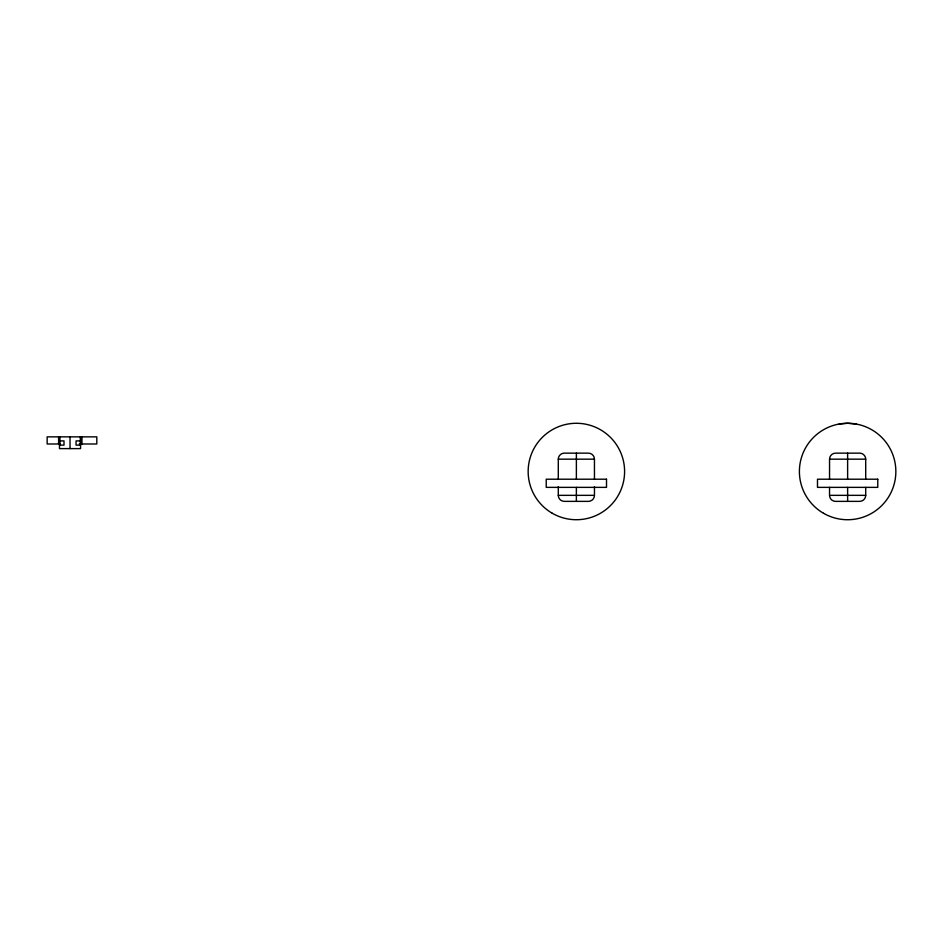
<?xml version="1.0" encoding="UTF-8"?>
<svg xmlns="http://www.w3.org/2000/svg" width="943" height="943" viewBox="0 0 943 943"><rect width="100%" height="100%" fill="white"/><g stroke="black" fill="none" stroke-linecap="round" stroke-linejoin="round"><path stroke-width="1.41" d="M838.999 424.055L847.627 423.277L856.256 424.055M59.48 440.9L64.006 440.9L64.006 445.12L59.48 445.12M80.579 440.9L76.065 440.9L76.065 445.12L80.579 445.12M60.293 443.988L47.15 443.988L47.15 436.857L96.811 436.857L96.811 443.988L79.283 443.988M558.291 479.433L558.291 459.17L594.455 459.17L594.455 479.433M829.545 479.209L829.545 459.17L865.709 459.17L865.709 479.209M558.291 486.659L558.291 495.346L594.455 495.346L594.455 486.659M829.545 487.366L829.545 495.346L865.709 495.346L865.709 487.366M847.627 453.147L847.627 479.209M847.627 487.366L847.627 501.37M576.373 453.147L576.373 479.209M576.373 487.366L576.373 501.37M81.935 436.857L81.935 443.988M80.579 436.857L80.579 448.609L59.48 448.609L59.48 436.857M80.438 436.857L80.438 443.988M70.03 436.857L70.03 448.609M59.751 436.857L59.751 443.988M58.607 436.857L58.607 443.988M865.709 459.17A6.023 6.023 0 0 0 859.686 453.147L835.569 453.147A6.023 6.023 0 0 0 829.545 459.17M829.545 495.346A6.023 6.023 0 0 0 835.569 501.37L859.686 501.37A6.023 6.023 0 0 0 865.709 495.346M594.455 459.17A6.023 6.023 0 0 0 588.432 453.147L564.315 453.147A6.023 6.023 0 0 0 558.291 459.17M558.291 495.346A6.023 6.023 0 0 0 564.315 501.37L588.432 501.37A6.023 6.023 0 0 0 594.455 495.346M606.514 479.209L546.233 479.209L546.233 487.366L606.514 487.366L606.514 479.209M877.768 479.209L817.487 479.209L817.487 487.366L877.768 487.366L877.768 479.209M823.51 513.263A48.223 48.223 0 0 0 895.85 471.5A48.223 48.223 0 0 0 823.51 429.737A48.223 48.223 0 0 0 823.51 513.263M552.268 513.263A48.223 48.223 0 0 0 624.596 471.5A48.223 48.223 0 0 0 552.268 429.737A48.223 48.223 0 0 0 552.268 513.263"/></g></svg>
